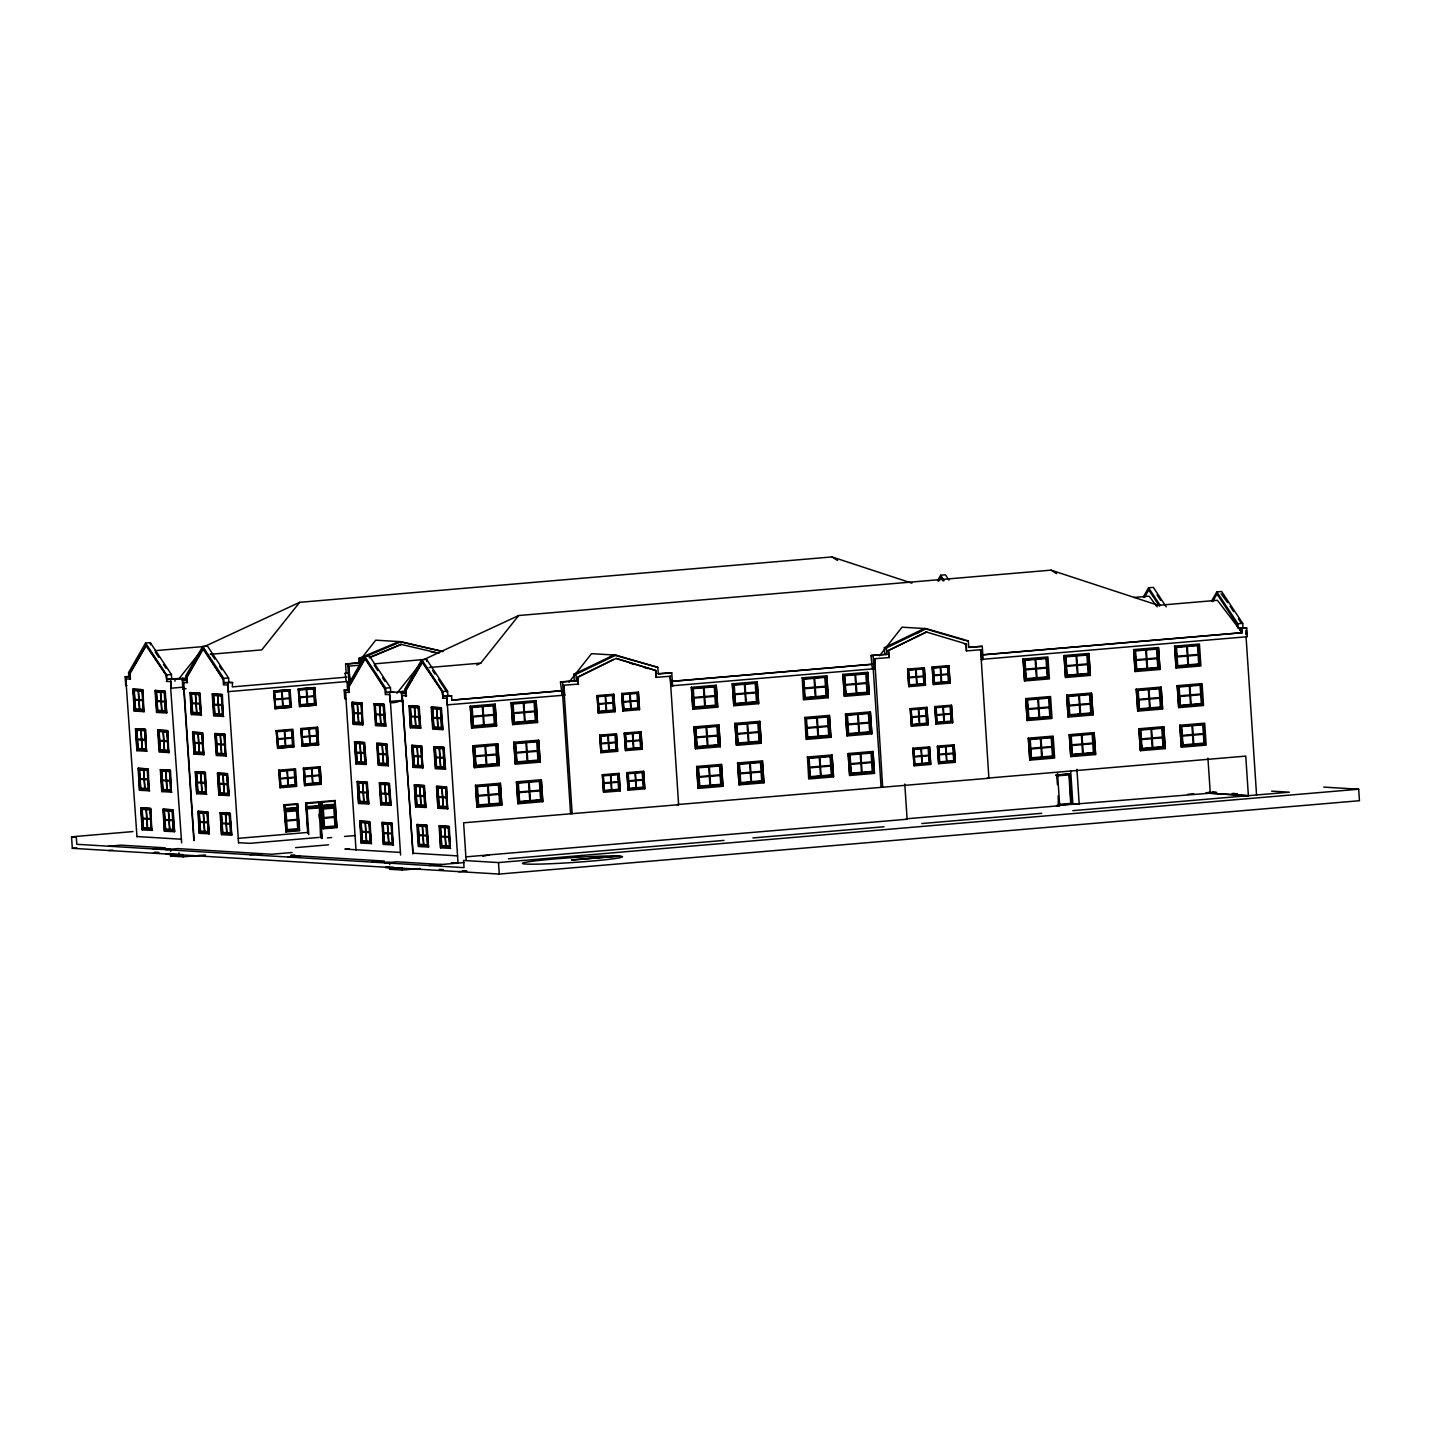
<?xml version="1.0" encoding="UTF-8"?>
<svg xmlns="http://www.w3.org/2000/svg" width="1431" height="1431" viewBox="0 0 1431 1431"><rect width="100%" height="100%" fill="white"/><g stroke="black" fill="none" stroke-linecap="round" stroke-linejoin="round"><path stroke-width="1.5" d="M183.079 678.366L171.72 678.866L171.416 674.484L150.327 642.626L145.551 643.038L128.557 672.588L128.844 676.97L125.141 676.756L125.713 685.521L126.93 685.503M129.774 679.224L129.398 673.554L146.391 645.166L130.096 673.5L130.471 679.153L125.821 678.974L126.25 685.556M346.785 677.131L232.323 686.898L232.555 682.533L228.853 682.319L228.566 677.936L207.477 646.079L202.701 646.49L185.69 676.04L185.976 680.423L182.274 680.208L186.137 679.868M223.057 679.206L203.524 648.619L187.228 676.935L186.924 682.659L186.549 677.006L202.844 648.672L223.057 679.206L223.433 684.877L228.084 685.055L228.352 691.728M393.919 692.282L390.735 692.085L390.448 687.703L369.359 655.845L364.583 656.257L347.572 685.807L347.876 690.189L344.173 689.975L344.746 698.739L345.962 698.722M372.543 669.153L365.424 658.385L349.11 686.701L348.806 692.425L348.431 686.773L364.726 658.439L384.939 688.973L385.315 694.643C397.854 692.765 379.251 708.363 401.861 700.492M405.581 690.207L422.556 661.837L406.261 690.153L405.957 695.877L406.261 690.153M937.466 580.771L940.668 575.226L945.444 574.815L948.95 580.127M938.629 581.201L940.811 577.426L943.19 581.022M1143.262 597.013L1148.574 587.765L1153.35 587.372L1166.247 606.833M1144.389 597.514L1148.735 589.966L1159.432 606.136M1211.52 601.127L1216.833 591.897L1221.609 591.486L1242.698 623.344L1242.984 627.726L1246.687 627.941L1247.277 636.723L981.541 659.387M1212.629 601.646L1216.976 594.08L1237.189 624.614L1237.332 626.921M357.804 663.054L375.709 640.176L401.109 641.714L443.002 651.552L401.091 642.072M569.001 682.229L591.522 653.663L615.867 655.13L657.831 667.365L658.278 673.947L671.747 672.803L672.624 685.95L670.763 686.039M879.51 655.756L902.031 627.189L926.358 628.656L968.34 640.891L968.787 647.474L982.256 646.311L983.133 659.476L981.791 659.584L980.611 649.692L988.893 778.249L677.06 804.598L678.634 804.705L670.102 676.165L671.282 686.075M179.197 678.401L199.285 653.18M911.905 583.15L832.001 556.927L299.651 602.326L261.784 649.889L210.178 654.289M396.888 693.302L419.659 664.7M476.809 664.968L480.798 663.108L518.684 615.527L1051.034 570.146L1158.269 605.331L1217.387 600.287L1242.197 632.735L1241.911 628.352L1238.209 628.137L1237.922 623.737L1216.833 591.897M610.071 657.545L613.738 655.004L657.831 667.365M916.913 633.611L924.247 628.531L964.118 640.14M182.47 678.419L187.282 678.276M616.081 658.421L655.452 670.477L656.453 677.418L655.988 670.495L616.081 658.421L578.213 677.131L578.142 684.018L577.695 677.096L613.559 659.369M888.186 650.622L926.59 631.947L888.186 650.622L889.188 657.562L888.723 650.658M615.867 655.13L575.977 674.341L576.407 680.923L574.296 680.798L573.867 674.216L613.738 655.004M926.358 628.656L886.487 647.867L886.916 654.45L884.805 654.325L884.358 647.742L924.247 628.531M299.651 602.326L204.633 646.454L155.192 650.658M423.665 659.655L518.684 615.527M401.109 641.714L360.988 658.564L361.274 662.947L359.163 662.821L358.859 658.421L398.999 641.589M370.665 656.954L401.288 644.344L369.18 657.831M482.909 856.31L489.42 854.826M125.141 676.756L129.917 676.344M145.551 643.038L166.64 674.895L171.416 674.484M125.821 678.974L136.982 836.795M145.712 645.22L166.586 675.7L147.572 646.973M347.572 673.178L346.213 673.285L345.587 663.966L359.163 662.821M166.64 674.895L166.926 679.278L171.72 678.866M345.587 663.966L361.274 662.947M166.926 679.278L186.119 678.741M1133.817 597.478L1149.147 596.172L1157.124 606.833M165.907 675.754L166.962 681.371M374.224 663.877L426.51 659.28L447.581 691.137L447.885 695.538L451.588 695.752L451.874 700.135L561.596 690.779L561.882 695.162L564.816 695.144L563.635 685.252L564.029 691.173M349.719 681.675L348.699 666.148L360.898 665.093M202.701 646.49L223.773 678.33L228.566 677.936M1221.072 593.74L1227.691 602.648M182.238 678.509L182.864 688.973L183.633 682.372L194.133 840.408M132.833 689.187L143.028 689.706L143.816 711.708L142.349 689.76L132.833 689.187L134.281 711.118L144.477 711.636M133.333 690.118L142.635 690.583L143.261 710.08L134.621 709.561L133.333 690.118L142.635 690.583M228.853 682.319L224.077 682.73L232.555 682.533M348.699 666.148L350.255 681.711L346.248 681.675L345.157 673.232L346.517 673.107M166.282 681.424L170.933 681.603L170.683 688.239L183.651 687.13L193.847 840.659M155.049 690.529L165.245 691.048L166.694 712.978L164.583 691.101L155.049 690.529L156.516 712.459L166.694 712.978M429.211 667.508L480.798 663.108M155.568 691.459L164.851 691.924L165.477 711.422L156.855 710.903L155.568 691.459L164.851 691.924M182.864 688.973L186.048 688.705M189.965 692.64L200.161 693.159L200.948 715.142L199.499 693.212L189.965 692.64L191.432 714.57L201.61 715.089M199.768 694.035L190.484 693.57L199.768 694.035L201.056 713.479L191.772 713.014L201.056 713.479M227.833 691.692L347.071 681.514L347.679 690.44M350.255 681.711L348.896 681.818L347.715 664.091M212.199 693.981L222.377 694.5L223.164 716.484L221.716 694.554L212.199 693.981L213.648 715.911L223.844 716.43M212.7 694.911L222.002 695.377L222.628 714.874L213.988 714.355L212.7 694.911L222.002 695.377M273.643 691.048L290.296 689.67L273.643 691.048L275.074 708.613L291.459 707.218L290.028 689.653M298.22 688.955L314.856 687.578L316.018 705.125L299.651 706.52L298.22 688.955L314.856 687.578M274.466 691.71L289.563 690.457L290.6 706.002L275.503 707.254L274.466 691.71L275.503 707.254M299.043 689.617L314.14 688.365L315.178 703.909L300.063 705.161L299.043 689.617L300.063 705.161M274.931 692.121L281.71 691.549L282.175 698.578L275.396 699.151M299.49 690.028L306.27 689.456L306.735 696.486L299.955 697.058M344.173 689.975L348.949 689.563M134.621 709.561L143.923 710.026M364.583 656.257L385.672 688.096L390.448 687.703M345.282 698.775L345.533 692.139L356.015 850.014M384.939 688.973L374.922 672.749M134.281 711.118L133.494 689.134M275.432 699.741L282.211 699.151L282.676 706.181L275.897 706.771M299.991 697.63L306.789 697.058L307.254 704.088L300.456 704.678M156.855 710.903L166.139 711.368M385.672 688.096L385.959 692.497L390.735 692.085M385.959 692.497L406.332 691.835M405.17 693.087L401.306 693.409L405.009 693.641L404.723 689.259L421.734 659.691L442.805 691.549L443.109 695.931L451.588 695.752M442.805 691.549L447.581 691.137M1237.922 623.737L1242.698 623.344M403.095 702.156L401.986 695.645L413.148 853.466M561.596 690.779L560.469 681.979L574.296 680.798M658.081 673.661L671.747 672.803M882.677 787.3L874.663 658.797L875.325 668.671L872.373 668.688L870.978 655.505L884.805 654.325M968.59 647.17L982.256 646.311M421.877 661.891L442.751 692.354L424.935 665.415M560.469 681.979L576.407 680.923M870.978 655.505L886.916 654.45M191.432 714.57L190.627 692.586M274.824 708.595L291.459 707.218M299.383 706.503L316.018 705.125M213.988 714.355L223.29 714.82M351.865 702.406L362.043 702.925L362.848 724.909L353.314 724.336L351.865 702.406L362.043 702.925M352.366 703.337L361.667 703.802L362.293 723.299L353.654 722.78L352.366 703.337L361.667 703.802M563.635 685.252L578.679 684.036M655.917 677.382L670.638 676.201M874.144 658.761L889.188 657.562M965.961 643.986L966.426 650.908L981.129 649.728M443.109 695.931L447.885 695.538M1238.209 628.137L1242.984 627.726M1241.911 628.352L1246.687 627.941M389.715 701.458L400.644 700.528M374.081 703.748L384.277 704.267L385.726 726.197L383.597 704.32L374.081 703.748L375.548 725.678L385.726 726.197M442.072 692.407L443.145 698.024M374.582 704.678L383.884 705.143L374.582 704.678L375.888 724.122L385.172 724.587L375.888 724.122M562.383 690.636L451.874 700.135M671.103 681.371L872.874 664.163M981.612 654.879L1241.679 632.717L1241.518 630.516L1239.962 630.427M670.745 681.478L872.087 664.306M983.473 654.808L1242.197 632.735M135.462 728.773L145.658 729.291L146.445 751.275L144.978 729.345L135.462 728.773L136.911 750.703L147.107 751.221M408.998 705.859L419.194 706.377L420.642 728.307L418.532 706.431L408.998 705.859L410.464 727.789L420.642 728.307M135.963 729.703L145.264 730.168L145.89 749.665L137.251 749.146L135.963 729.703L145.264 730.168M418.8 707.254L409.499 706.789L418.8 707.254L420.088 726.68L410.804 726.215L420.088 726.68M442.447 698.078L447.098 698.256L446.866 704.893L564.816 695.144M875.325 668.671L671.05 685.86L672.624 685.95M157.678 730.114L167.874 730.633L168.661 752.617L167.212 730.686L157.678 730.114L159.145 752.044L169.323 752.563M431.214 707.2L441.41 707.719L442.859 729.649L440.748 707.773L431.214 707.2L432.681 729.13L442.859 729.649M158.197 731.044L167.481 731.509L168.107 751.007L159.485 750.47L158.197 731.044L167.481 731.509M431.733 708.13L441.016 708.595L441.642 728.075L433.021 727.556L431.733 708.13L441.016 708.595M470.28 706.181L495.108 704.088L496.557 726.036L471.729 728.111L470.28 706.181L471.729 728.111M511.225 702.675L536.053 700.6L537.519 722.53L512.692 724.623L511.225 702.675L512.692 724.623M691.406 687.309L716.233 685.234L717.7 707.164L692.872 709.257L691.406 687.309L692.872 709.257M732.35 683.821L757.178 681.746L758.645 703.676L733.817 705.751L732.35 683.821L733.817 705.751M801.968 677.883L826.796 675.808L828.263 697.738L803.435 699.813L802.236 677.9M842.913 674.395L867.741 672.32L869.207 694.25L844.379 696.325L842.913 674.395L844.379 696.325M1023.093 659.029L1047.921 656.954L1049.388 678.884L1024.56 680.959L1023.093 659.029L1024.56 680.959M1064.056 655.541L1088.884 653.466L1090.333 675.396L1065.505 677.471L1064.056 655.541L1065.505 677.471M1133.656 649.602L1158.484 647.528L1159.951 669.458L1135.123 671.533L1133.656 649.602L1135.123 671.533M1174.618 646.114L1199.446 644.039L1200.895 665.97L1176.067 668.044L1174.618 646.114L1176.067 668.044M597.138 695.591L613.774 694.214L614.954 711.744L598.301 713.139L597.138 695.591L598.301 713.139M621.716 693.498L638.351 692.103L639.514 709.651L622.879 711.046L621.716 693.498L622.879 711.046M907.648 669.1L924.283 667.722L925.446 685.27L908.81 686.647L907.648 669.1L908.81 686.647M932.225 667.007L948.86 665.63L950.023 683.177L933.388 684.555L932.225 667.007L933.388 684.555M471.497 706.986L494.017 705.089L495.305 724.533L473.035 726.429L471.497 706.986L473.035 726.429M512.441 703.48L534.961 701.601L536.249 721.045L513.997 722.941L512.441 703.48L513.997 722.941M597.961 696.235L613.058 695.001L614.096 710.545L598.999 711.797L597.961 696.235L598.999 711.797M622.521 694.142L637.636 692.89L638.655 708.452L623.558 709.704L622.521 694.142L623.558 709.704M692.622 688.114L715.142 686.236L716.43 705.68L694.16 707.576L692.622 688.114L694.16 707.576M733.566 684.626L756.087 682.748L757.393 702.192L735.123 704.088L733.566 684.626L735.123 704.088M804.723 698.149L803.185 678.688L825.705 676.809L826.993 696.253L804.472 698.131L826.993 696.253M844.129 675.199L866.649 673.321L867.955 692.765L845.685 694.661L844.129 675.199L845.685 694.661M908.47 669.762L923.567 668.51L924.605 684.072L909.49 685.324L908.47 669.762L909.49 685.324M933.03 667.669L948.127 666.417L949.164 681.979L934.067 683.213L933.298 667.687M1024.31 659.834L1046.83 657.956L1048.118 677.4L1025.866 679.296L1024.31 659.834L1025.866 679.296M1066.811 675.79L1065.254 656.346L1087.524 654.45L1089.08 673.894L1066.56 675.79L1089.08 673.894M1134.872 650.407L1157.393 648.529L1158.681 667.955L1136.429 669.869L1134.872 650.407L1136.429 669.869M1175.817 646.919L1198.355 645.023L1199.643 664.467L1177.373 666.363L1175.817 646.919L1177.373 666.363M598.408 696.664L605.206 696.092L605.671 703.122L598.891 703.694M908.918 670.191L915.697 669.601L916.162 676.63L909.383 677.221M192.595 732.225L202.791 732.744L203.578 754.727L202.129 732.797L192.595 732.225L194.061 754.155L204.239 754.674M202.397 733.602L193.113 733.137L202.397 733.602L203.685 753.046L194.401 752.581L203.685 753.046M214.829 733.566L225.007 734.067L225.794 756.069L224.345 734.139L214.829 733.566L216.278 755.496L226.474 756.015M215.33 734.479L224.613 734.944L225.239 754.441L216.618 753.922L215.33 734.479L224.613 734.944M353.654 722.78L362.955 723.245M276.272 730.633L292.908 729.238L294.088 746.785L277.703 748.18L276.272 730.633L277.703 748.18M300.85 728.54L317.485 727.145L318.648 744.692L302.263 746.088L300.85 728.54L302.263 746.088M353.314 724.336L352.527 702.353M277.095 731.277L292.192 730.025L293.23 745.587L278.133 746.839L277.095 731.277L278.133 746.839M301.673 729.184L316.77 727.932L317.807 743.494L302.692 744.746L301.673 729.184L302.692 744.746M277.542 731.706L284.34 731.134L284.805 738.163L278.025 738.736M302.12 729.613L308.899 729.023L309.364 736.053L302.585 736.643M598.927 704.267L605.707 703.694L606.172 710.724L599.392 711.296M909.418 677.793L916.198 677.221L916.681 684.251L909.883 684.823M137.251 749.146L146.552 749.594M136.911 750.703L136.124 728.719M410.464 727.789L409.66 705.805M278.061 739.308L284.841 738.736L285.306 745.766L278.526 746.338M302.621 737.215L309.4 736.643L309.883 743.673L303.086 744.245M159.485 750.47L168.769 750.935M433.021 727.556L442.322 728.021M472.785 726.411L495.305 724.533M513.729 722.923L536.249 721.045M693.91 707.558L716.43 705.68M734.854 704.07L757.393 702.192M845.417 694.643L867.955 692.765M1025.598 679.278L1048.118 677.4M1136.16 669.851L1158.681 667.955M1177.123 666.345L1199.643 664.467M194.061 754.155L193.257 732.153M277.435 748.18L294.088 746.785M302.013 746.07L318.648 744.692M216.618 753.922L225.919 754.387M354.494 741.991L364.672 742.51L366.139 764.44L364.011 742.564L354.494 741.991L355.943 763.921L366.139 764.44M354.995 742.904L364.297 743.369L364.923 762.866L356.283 762.347L354.995 742.904L364.297 743.369M376.711 743.333L386.907 743.834L388.356 765.782L386.227 743.905L376.711 743.333L378.16 765.263L388.356 765.782M377.212 744.245L386.513 744.71L377.212 744.245L378.517 763.689L387.801 764.154L378.517 763.689M138.091 768.34L148.269 768.858L149.074 790.86L147.608 768.93L138.091 768.34L139.54 790.288L149.736 790.788M411.627 745.426L421.823 745.945L422.61 767.946L421.143 745.998L411.627 745.426L413.094 767.356L423.272 767.875M138.592 769.27L147.894 769.735L148.52 789.232L139.88 788.714L138.592 769.27L147.894 769.735M421.43 746.821L412.128 746.356L421.43 746.821L422.717 766.265L413.434 765.8L422.717 766.265M160.308 769.681L170.504 770.2L171.291 792.202L169.842 770.254L160.308 769.681L161.775 791.611L171.953 792.13M433.843 746.767L444.039 747.286L445.488 769.216L443.377 747.34L433.843 746.767L435.31 768.697L445.488 769.216M160.809 770.611L170.11 771.076L170.736 790.574L162.114 790.055L160.809 770.611L170.11 771.076M434.362 747.697L443.646 748.163L444.272 767.66L435.65 767.141L434.362 747.697L443.646 748.163M472.91 745.748L497.738 743.673L499.186 765.603L474.359 767.678L472.91 745.748L474.359 767.678M513.854 742.26L538.682 740.185L540.149 762.115L515.321 764.19L513.854 742.26L515.321 764.19M694.035 726.894L718.863 724.819L720.312 746.749L695.502 748.824L694.035 726.894L695.502 748.824M734.979 723.406L759.807 721.313L761.274 743.261L736.446 745.336L734.979 723.406L736.446 745.336M804.598 717.468L829.425 715.393L830.892 737.323L806.064 739.398L804.866 717.486M845.542 713.98L870.37 711.887L871.837 733.835L847.009 735.91L845.542 713.98L847.009 735.91M1025.723 698.614L1050.551 696.521L1052.018 718.469L1027.19 720.544L1025.723 698.614L1027.19 720.544M1066.685 695.108L1091.513 693.033L1092.962 714.963L1068.134 717.056L1066.685 695.108L1068.134 717.056M1136.286 689.187L1161.113 687.095L1162.58 709.025L1137.752 711.118L1136.286 689.187L1137.752 711.118M1177.248 685.682L1202.076 683.607L1203.525 705.537L1178.697 707.612L1177.248 685.682L1178.697 707.612M599.768 735.158L616.403 733.781L617.584 751.329L600.931 752.706L599.768 735.158L600.931 752.706M624.345 733.066L640.981 731.688L642.143 749.236L625.508 750.613L624.345 733.066L625.508 750.613M910.277 708.685L926.912 707.308L928.075 724.855L911.44 726.233L910.277 708.685L911.44 726.233M934.837 706.592L951.49 705.215L952.652 722.762L936.017 724.14L934.837 706.592L936.017 724.14M474.126 746.553L496.646 744.675L497.934 764.118L475.664 766.014L474.126 746.553L475.664 766.014M515.071 743.065L537.591 741.186L538.879 760.612L516.627 762.526L515.071 743.065L516.627 762.526M600.591 735.82L615.688 734.568L616.725 750.112L601.628 751.364L600.591 735.82L601.628 751.364M625.15 733.727L640.265 732.475L641.285 748.019L626.188 749.272L625.15 733.727L626.188 749.272M695.251 727.699L717.772 725.821L719.06 745.247L696.79 747.161L695.251 727.699L696.79 747.161M736.196 724.211L758.716 722.315L760.004 741.759L737.752 743.655L736.196 724.211L737.752 743.655M807.352 737.716L805.814 718.273L828.334 716.394L829.622 735.82L807.102 737.716L829.622 735.82M846.758 714.785L869.279 712.888L870.585 732.332L848.315 734.228L846.758 714.785L848.315 734.228M911.1 709.347L926.197 708.095L927.234 723.639L912.119 724.891L911.1 709.347L912.119 724.891M935.659 707.254L950.756 706.002L951.794 721.546L936.697 722.798L935.91 707.254M1026.939 699.419L1049.46 697.523L1050.748 716.967L1028.495 718.863L1026.939 699.419L1028.495 718.863M1069.44 715.375L1067.884 695.913L1090.154 694.017L1091.71 713.479L1069.172 715.357L1091.71 713.479M1137.502 689.975L1160.022 688.096L1161.31 707.54L1139.058 709.436L1137.502 689.975L1139.058 709.436M1178.446 686.486L1200.985 684.608L1202.273 704.052L1180.003 705.948L1178.446 686.486L1180.003 705.948M601.038 736.25L607.835 735.659L608.3 742.689L601.503 743.279M911.547 709.758L918.326 709.186L918.791 716.216L912.012 716.788M195.224 771.792L205.42 772.311L206.207 794.294L204.758 772.364L195.224 771.792L196.691 793.722L206.869 794.241M205.027 773.187L195.743 772.722L205.027 773.187L206.314 792.631L197.031 792.166L206.314 792.631M217.44 773.134L227.636 773.652L229.085 795.582L226.974 773.706L217.44 773.134L218.907 795.064L229.085 795.582M218.907 795.064L217.959 774.064L227.243 774.529L228.549 793.972L219.247 793.507L228.549 793.972M356.283 762.347L365.585 762.812M217.959 774.064L227.243 774.529M278.902 770.2L295.537 768.823L296.718 786.37L280.065 787.748L278.902 770.2L280.065 787.748M303.479 768.107L320.115 766.73L321.277 784.277L304.642 785.655L303.479 768.107L304.642 785.655M355.943 763.921L355.156 741.92M279.725 770.862L294.822 769.61L295.859 785.154L280.762 786.406L279.725 770.862L280.762 786.406M304.284 768.769L319.399 767.517L320.419 783.061L305.322 784.313L304.284 768.769L305.322 784.313M280.172 771.273L286.969 770.701L287.434 777.731L280.655 778.303M304.749 769.18L311.529 768.608L311.994 775.638L305.214 776.21M601.557 743.852L608.336 743.261L608.801 750.291L602.022 750.881M912.048 717.36L918.827 716.788L919.31 723.818L912.513 724.39M139.88 788.714L149.182 789.179M139.54 790.288L138.753 768.286M413.094 767.356L412.289 745.372M280.691 778.893L287.47 778.303L287.935 785.333L281.156 785.923M305.25 776.8L312.03 776.21L312.513 783.24L305.715 783.83M162.114 790.055L171.398 790.52M435.65 767.141L444.934 767.606M161.775 791.611L161.56 778.41M475.414 765.996L497.934 764.118M516.358 762.508L538.879 760.612M696.539 747.143L719.06 745.247M737.484 743.637L760.004 741.759M848.046 734.21L870.585 732.332M1028.227 718.845L1050.748 716.967M1138.79 709.418L1161.31 707.54M1179.752 705.93L1202.273 704.052M196.691 793.722L195.886 771.738M357.124 781.559L367.302 782.077L368.769 804.007L366.64 782.131L357.124 781.559L358.573 803.489L368.769 804.007M357.625 782.489L366.926 782.954L367.552 802.451L358.913 801.932L357.625 782.489L366.926 782.954M379.34 782.9L389.536 783.419L390.985 805.349L388.856 783.473L379.34 782.9L380.789 804.83L390.985 805.349M379.841 783.83L389.143 784.295L379.841 783.83L381.129 803.274L390.43 803.739L381.129 803.274M140.721 807.925L150.899 808.443L151.704 830.427L150.237 808.497L140.721 807.925L142.17 829.855L152.366 830.374M414.257 785.011L424.452 785.53L425.901 807.46L423.773 785.583L414.257 785.011L415.723 806.941L425.901 807.46M141.222 808.855L150.523 809.32L151.149 828.817L142.51 828.299L141.222 808.855L150.523 809.32M424.059 786.406L414.757 785.941L424.059 786.406L425.347 805.832L416.063 805.367L425.347 805.832M162.937 809.266L173.133 809.785L174.582 831.715L172.453 809.839L162.937 809.266L164.404 831.196L174.582 831.715M436.473 786.352L446.669 786.871L447.456 808.855L446.007 786.925L436.473 786.352L437.94 808.282L448.118 808.801M163.438 810.196L172.74 810.662L173.366 830.159L164.744 829.64L163.438 810.196L172.74 810.662M437.94 808.282L436.992 787.283L446.275 787.748L447.563 807.173L438.28 806.708L447.563 807.173M436.992 787.283L446.275 787.748M475.539 785.333L500.367 783.24L501.816 805.188L476.988 807.263L475.539 785.333L476.988 807.263M516.484 781.845L541.312 779.752L542.778 801.682L517.95 803.775L516.484 781.845L517.95 803.775M696.664 766.479L721.492 764.387L722.941 786.317L698.113 788.409L696.664 766.479L698.113 788.409M737.609 762.973L762.437 760.898L763.904 782.829L739.076 784.904L737.609 762.973L739.076 784.904M807.227 757.035L832.055 754.96L833.522 776.89L808.694 778.983L807.478 757.053M848.172 753.547L872.999 751.472L874.466 773.402L849.638 775.477L848.172 753.547L849.638 775.477M1028.352 738.181L1053.18 736.106L1054.647 758.036L1029.819 760.111L1028.352 738.181L1029.819 760.111M1069.315 734.693L1094.125 732.618L1095.591 754.548L1070.764 756.623L1069.315 734.693L1070.764 756.623M1138.915 728.755L1163.743 726.68L1165.21 748.61L1140.382 750.685L1138.915 728.755L1140.382 750.685M1179.877 725.267L1204.705 723.192L1206.154 745.122L1181.326 747.197L1179.877 725.267L1181.326 747.197M602.397 774.743L619.033 773.366L620.195 790.914L603.56 792.291L602.397 774.743L603.56 792.291M626.975 772.651L643.61 771.255L644.773 788.803L628.137 790.198L626.975 772.651L628.137 790.198M912.906 748.27L929.542 746.875L930.705 764.422L914.069 765.8L912.906 748.27L914.069 765.8M937.466 746.159L954.119 744.782L955.282 762.329L938.647 763.707L937.466 746.159L938.647 763.707M476.756 786.138L499.276 784.242L500.564 803.685L478.294 805.581L476.756 786.138L478.294 805.581M517.7 782.632L540.22 780.754L541.508 800.197L519.238 802.093L517.7 782.632L519.238 802.093M603.22 775.405L618.317 774.153L619.355 789.697L604.258 790.949L603.22 775.405L604.258 790.949M627.78 773.295L642.895 772.042L643.914 787.605L628.817 788.857L627.78 773.295L628.817 788.857M697.881 767.266L720.401 765.388L721.689 784.832L699.419 786.728L697.881 767.266L699.419 786.728M738.825 763.778L761.346 761.9L762.634 781.344L740.382 783.24L738.825 763.778L740.382 783.24M809.982 777.301L808.443 757.84L830.964 755.962L832.252 775.405L809.731 777.283L832.252 775.405M849.388 754.352L871.908 752.473L873.196 771.917L850.944 773.813L849.388 754.352L850.944 773.813M913.711 748.914L928.826 747.662L929.846 763.224L914.749 764.476L913.711 748.914L914.749 764.476M938.289 746.821L953.386 745.569L954.423 761.131L939.326 762.365L938.539 746.839M1029.569 738.986L1052.089 737.108L1053.377 756.552L1031.125 758.448L1029.569 738.986L1031.125 758.448M1072.069 754.96L1070.513 735.498L1092.783 733.602L1094.339 753.046L1071.801 754.942L1094.339 753.046M1140.131 729.56L1162.652 727.681L1163.94 747.107L1141.688 749.021L1140.131 729.56L1141.688 749.021M1181.076 726.072L1203.614 724.175L1204.902 743.619L1182.632 745.515L1181.076 726.072L1182.632 745.515M603.667 775.817L610.465 775.244L610.93 782.274L604.132 782.846M914.176 749.343L920.956 748.753L921.421 755.783L914.642 756.373M197.854 811.377L208.05 811.896L208.837 833.879L207.388 811.949L197.854 811.377L199.32 833.307L209.498 833.826M207.656 812.754L198.354 812.307L207.656 812.754L208.944 832.198L199.66 831.733L208.944 832.198M284.018 804.812L297.863 803.667L298.149 808.05L284.554 809.213L284.018 804.812L284.554 809.213M305.787 802.952L319.632 801.807L319.936 806.208L306.341 807.352L305.787 802.952L306.341 807.352M321.277 801.628L335.122 800.501L335.409 804.884L321.814 806.047L321.277 801.628L321.814 806.047M284.626 805.385L297.326 804.347L297.541 807.478L284.841 808.533L284.626 805.385L284.841 808.533M306.413 803.524L319.095 802.487L319.31 805.635L306.61 806.673L306.413 803.524L306.61 806.673M321.886 802.201L334.586 801.163L334.782 804.311L322.1 805.349L321.886 802.201L322.1 805.349M220.07 812.719L230.266 813.237L231.715 835.167L229.604 813.291L220.07 812.719L221.537 834.649L231.715 835.167M229.872 814.096L220.589 813.631L229.872 814.096L231.178 833.54L221.877 833.075L230.498 833.593L229.21 814.167M358.913 801.932L368.214 802.397M284.304 809.195L298.149 808.05M306.091 807.352L319.936 806.208M321.564 806.029L335.409 804.884M358.573 803.489L357.786 781.505M284.358 810.107L298.203 808.962L284.358 810.107L286.075 831.966L284.626 810.125M307.772 833.343L306.109 808.247L319.989 807.102L322.082 838.477M321.617 806.923L335.48 805.778L336.929 827.619L323.084 828.764L321.617 806.923L335.48 805.778M306.109 808.247L319.989 807.102M604.186 783.419L610.965 782.846L611.431 789.876L604.651 790.449M914.677 756.945L921.457 756.373L921.94 763.403L915.142 763.975M284.984 810.679L297.684 809.624L299.007 829.765L286.307 830.803L284.984 810.679L286.307 830.803M306.306 808.891L319.363 807.889L320.562 837.779M322.279 807.978L334.979 806.923L336.303 827.046L323.603 828.102L322.279 807.978L323.603 828.102M380.789 804.83L380.592 791.611M142.51 828.299L151.811 828.764M142.17 829.855L141.383 807.871M415.723 806.941L414.918 784.957M1323.764 787.104L1358.681 789.214L1359.45 800.716L499.258 874.073L72.319 848.315L71.55 836.813L132.976 831.572M164.744 829.64L174.027 830.087M164.404 831.196L164.476 822.36M478.043 805.564L500.564 803.685M518.988 802.076L541.508 800.197M699.169 786.71L721.689 784.832M740.113 783.222L762.634 781.344M850.676 773.795L873.196 771.917M1030.857 758.43L1053.377 756.552M1141.419 749.003L1163.94 747.107M1182.364 745.515L1204.902 743.619M199.32 833.307L198.515 811.305M359.753 821.144L369.931 821.662L371.398 843.592L369.27 821.716L359.753 821.144L361.202 843.074L371.398 843.592M360.254 822.074L369.556 822.521L370.182 842.018L361.542 841.5L360.254 822.074L369.556 822.521M221.537 834.649L220.75 812.647M72.319 848.315L76.755 847.939M381.97 822.485L392.166 823.004L392.953 844.988L391.486 823.058L381.97 822.485L383.419 844.415L393.614 844.934M108.541 846.204L120.812 845.149L165.263 847.832L152.974 848.887M382.471 823.397L391.772 823.862L382.471 823.397L383.758 842.841L393.06 843.306L383.758 842.841M285.806 831.948L299.669 830.803L297.952 808.944M238.261 838.351L307.593 832.448M108.828 850.515L112.906 850.175M416.886 824.578L427.082 825.097L428.531 847.027L426.402 825.15L416.886 824.578L418.335 846.508L428.531 847.027M426.688 825.973L417.387 825.508L426.688 825.973L427.976 845.417L418.693 844.952L417.548 824.524M678.634 804.705L463.608 822.807L466.095 860.067M439.102 825.92L449.298 826.438L450.085 848.44L448.636 826.492L439.102 825.92L440.569 847.85L450.747 848.368M165.674 849.656L177.963 848.601L271.604 854.253L292.067 852.5M448.905 827.315L439.621 826.85L448.905 827.315L450.193 846.758L440.909 846.293L450.193 846.758M318.988 837.421L249.656 843.342L238.548 842.662M1055.971 774.994L1069.601 773.849L1071.604 804.079L1070.442 804.097M1055.989 775.226L1069.422 774.082L1071.121 804.043L1057.67 805.188L1058.851 805.17M327.395 837.922L331.67 837.546M344.477 836.455L355.156 835.543M1056.4 775.888L1068.993 774.886L1070.746 804.115M153.26 853.198L158.179 852.787M165.96 853.967L170.879 853.556M183.114 854.683L166.39 854.253L183.114 854.683L183.257 856.829L205.384 854.951M170.414 853.913L170.557 856.078L178.499 855.398M361.542 841.5L370.844 841.965M295.591 847.635L328.54 844.827M361.202 843.074L360.415 821.072M249.799 854.718L262.07 853.681M383.419 844.415L383.365 833.379M349.218 848.708L344.889 849.084L400.43 852.429M294.732 855.058L290.636 855.398L384.295 861.051L372.006 862.106M418.693 844.952L427.976 845.417M287.881 857.026L300.17 855.971M440.569 847.85L439.764 825.866M1070.889 803.417L1058.296 804.419L1058.207 795.672M384.706 862.857L396.977 861.82L441.428 864.503M1187.551 794.402L1193.687 793.633M1205.993 792.828L1210.071 792.237M906.181 818.818L1059.691 805.725L1057.509 772.776M465.862 856.865L907.254 819.23M988.893 778.249L987.318 778.142L1245.757 756.105L1248.387 795.69L1210.268 793.15L1056.525 805.581L1059.691 805.76M393.686 867.383L385.422 867.472L402.147 867.884L402.29 870.048L420.32 868.51M429.139 865.54L464.199 862.553M508.452 858.779L723.997 840.408M752.885 837.94L883.982 826.76M921.743 823.54L1041.732 813.309M1072.839 810.644L1289.331 792.184L1271.587 791.128M71.55 836.813L76.308 837.099L76.791 844.29L464.055 867.651L463.572 860.46L498.507 862.571L1358.681 789.214M618.12 856.042L571.595 860.013L619.927 856.149M458.618 871.712L466.81 871.014L462.589 870.764M1198.355 645.023L1199.375 664.449M1158.484 647.528L1159.951 669.458M1157.393 648.529L1158.43 667.955M966.229 640.766L968.34 640.891M964.369 643.896L966.497 644.022L966.426 650.908M1088.884 653.466L1090.333 675.396M884.358 647.742L886.487 647.867M1046.83 657.956L1047.868 677.382M981.255 659.566L983.133 659.476M948.86 665.63L950.023 683.177M924.283 667.722L925.446 685.27M1200.985 684.608L1202.004 704.034M923.567 668.51L924.605 684.072M1161.113 687.095L1162.58 709.025M1160.022 688.096L1161.06 707.522M867.741 672.32L869.207 694.25M866.649 673.321L867.687 692.747M826.796 675.808L828.263 697.738M825.705 676.809L826.742 696.235M1091.513 693.033L1092.962 714.963M1049.46 697.523L1050.497 716.949M757.178 681.746L758.645 703.676M358.859 658.421L360.988 658.564M756.087 682.748L757.124 702.174M573.867 674.216L575.977 674.341M716.233 685.234L717.7 707.164M715.142 686.236L716.18 705.662M951.49 705.215L952.652 722.762M926.912 707.308L928.075 724.855M1203.614 724.175L1204.634 743.601M345.157 673.232L346.213 673.285M926.197 708.095L927.234 723.639M638.351 692.103L639.514 709.651M637.636 692.89L638.655 708.452M1163.743 726.68L1165.21 748.61M613.774 694.214L614.954 711.744M1162.652 727.681L1163.689 747.107M613.058 695.001L614.096 710.545M870.37 711.887L871.837 733.835M869.279 712.888L870.316 732.314M829.425 715.393L830.892 737.323M828.334 716.394L829.372 735.802M1094.125 732.618L1095.591 754.548M402.075 691.227L406.315 691.477M405.152 691.96L401.27 691.728L402.415 702.227M536.053 700.6L537.519 722.53M314.14 688.365L315.178 703.909M534.961 701.601L535.999 721.027M182.953 682.426L187.604 682.605M344.835 692.193L349.486 692.371M401.986 695.645L406.637 695.824M289.563 690.457L290.6 706.002M1052.089 737.108L1053.127 756.534M495.108 704.088L496.557 726.036M494.017 705.089L495.054 724.515M759.807 721.313L761.274 743.261M758.716 722.315L759.754 741.741M170.683 688.239L181.648 842.823M718.863 724.819L720.312 746.749M142.42 691.137L134.281 690.654L134.872 699.437L143.011 699.938M164.637 692.479L156.516 691.996L157.088 700.779L165.227 701.279M199.571 694.59L191.432 694.107L192.004 702.889L200.143 703.372M221.787 695.931L213.648 695.448L214.239 704.231L222.36 704.714M361.453 704.356L353.314 703.873L353.904 712.656L362.043 713.139M375.548 705.215L383.669 705.698L384.259 714.48L376.12 713.997M418.585 707.808L410.464 707.308L411.037 716.108L419.176 716.591M440.82 709.15L432.681 708.649L433.253 717.45L441.392 717.933M717.772 725.821L718.809 745.247M954.119 744.782L955.282 762.329M929.542 746.875L930.705 764.422M928.826 747.662L929.846 763.224M143.064 700.653L134.925 700.153L135.498 708.953L143.637 709.436M165.281 701.995L157.142 701.494L157.732 710.295L165.853 710.778M200.197 704.106L192.058 703.605L192.648 712.388L200.769 712.888M222.413 705.429L214.274 704.946L214.865 713.729L223.003 714.23M362.079 713.872L353.958 713.371L354.53 722.154L362.669 722.655M376.174 714.713L384.313 715.196L384.885 723.997L376.747 723.496M419.229 717.307L411.091 716.824L411.681 725.606L419.802 726.107M441.446 718.648L433.307 718.165L433.897 726.948L442.036 727.431M640.981 731.688L642.143 749.236M640.265 732.475L641.285 748.019M616.403 733.781L617.584 751.329M615.688 734.568L616.725 750.112M872.999 751.472L874.466 773.402M871.908 752.473L872.946 771.899M832.055 754.96L833.522 776.89M830.964 755.962L832.001 775.387M538.682 740.185L540.149 762.115M317.485 727.145L318.398 744.675M316.77 727.932L317.807 743.494M537.591 741.186L538.628 760.594M1069.601 773.849L1071.408 804.061M1056.704 775.906L1057.491 784.689M292.192 730.025L293.23 745.587M497.738 743.673L499.186 765.603M496.646 744.675L497.684 764.1M762.437 760.898L763.904 782.829M761.346 761.9L762.383 781.326M1212.129 792.309L1216.565 792.577M1232.127 793.507L1236.563 793.776M1210.286 793.382L1248.387 795.69M721.492 764.387L722.941 786.317M145.05 730.722L136.911 730.221L137.501 739.022L145.64 739.505M167.266 732.064L159.145 731.563L159.717 740.364L167.856 740.847M202.182 734.175L194.061 733.674L194.634 742.456L202.773 742.957M224.417 735.498L216.278 735.015L216.868 743.798L224.989 744.299M364.082 743.941L355.943 743.44L356.534 752.223L364.672 752.724M378.178 744.782L386.298 745.283L386.889 754.065L378.75 753.565M421.215 747.376L413.094 746.893L413.666 755.675L421.805 756.176M443.449 748.717L435.31 748.234L435.883 757.017L444.021 757.5M720.401 765.388L721.439 784.814M145.676 740.221L137.555 739.738L138.127 748.52L146.266 749.021M167.91 741.562L159.771 741.079L160.361 749.862L168.482 750.363M202.826 743.673L194.688 743.19L195.278 751.973L203.399 752.456M225.043 745.014L216.904 744.531L217.494 753.314L225.633 753.797M364.708 753.439L356.587 752.956L357.16 761.739L365.299 762.222M378.804 754.298L386.942 754.781L387.515 763.564L379.376 763.081M421.859 756.892L413.72 756.391L414.31 765.191L422.431 765.674M444.075 758.233L435.936 757.732L436.527 766.533L444.647 767.016M643.61 771.255L644.773 788.803M642.895 772.042L643.914 787.605M619.033 773.366L620.195 790.914M618.317 774.153L619.355 789.697M541.312 779.752L542.778 801.682M320.115 766.73L321.277 784.277M319.399 767.517L320.419 783.061M540.22 780.754L541.258 800.179M294.822 769.61L295.859 785.154M500.367 783.24L501.816 805.188M499.276 784.242L500.313 803.667M147.679 770.289L139.54 769.806L140.131 778.589L148.269 779.09M169.895 771.631L161.775 771.148L162.347 779.931L170.486 780.432M204.812 773.742L196.691 773.259L197.263 782.042L205.402 782.524M227.046 775.083L218.907 774.6L219.498 783.383L227.618 783.866M366.712 783.508L358.573 783.025L359.163 791.808L367.302 792.291M380.789 784.367L388.928 784.85L389.518 793.633L381.379 793.15M423.844 786.961L415.723 786.46L416.296 795.26L424.435 795.743M446.078 788.302L437.94 787.801L438.512 796.602L446.651 797.085M148.305 779.806L140.184 779.305L140.757 788.105L148.896 788.588M170.539 781.147L162.401 780.646L162.991 789.447L171.112 789.93M205.456 783.258L197.317 782.757L197.907 791.54L206.028 792.041M227.672 784.599L219.533 784.099L220.124 792.881L228.262 793.382M367.338 793.024L359.217 792.524L359.789 801.306L367.928 801.807M381.433 793.865L389.572 794.366L390.144 803.149L382.005 802.648M424.488 796.459L416.349 795.976L416.922 804.759L425.061 805.259M446.705 797.8L438.566 797.317L439.156 806.1L447.277 806.601M335.122 800.501L335.158 804.866M334.586 801.163L334.8 804.311M319.632 801.807L319.668 806.19M319.113 802.487L319.31 805.635M297.326 804.347L297.272 807.478M334.979 806.923L336.303 827.046M297.684 809.624L299.007 829.765M150.309 809.874L142.17 809.374L142.76 818.174L150.899 818.657M172.525 811.216L164.404 810.715L164.976 819.516L173.115 819.999M207.441 813.327L199.32 812.826L199.893 821.609L208.032 822.11M229.676 814.668L221.537 814.167L222.127 822.95L230.248 823.451M369.341 823.093L361.202 822.592L361.793 831.375L369.931 831.876M383.419 823.934L391.557 824.435L392.148 833.218L384.009 832.717M426.474 826.528L418.335 826.045L418.925 834.828L427.064 835.328M448.69 827.869L440.569 827.386L441.142 836.169L449.28 836.67M336.929 827.619L335.212 805.76M323.084 828.764L321.886 806.941M150.935 819.373L142.814 818.89L143.386 827.673L151.525 828.173M173.169 820.714L165.03 820.231L165.62 829.014L173.741 829.515M208.085 822.825L199.946 822.342L200.537 831.125L208.658 831.608M230.302 824.167L222.163 823.684L222.753 832.466L230.892 832.949M369.967 832.592L361.828 832.109L362.419 840.891L370.557 841.374M384.063 833.45L392.183 833.933L392.774 842.716L384.635 842.233M427.118 836.044L418.979 835.543L419.551 844.344L427.69 844.827M449.334 837.385L441.195 836.885L441.785 845.685L449.906 846.168M136.965 836.545L181.397 839.228M413.13 853.198L457.58 855.881M451.391 862.678L458.045 863.072M157.893 848.458L170.593 849.227L170.736 851.391M376.925 861.677L389.626 862.446L389.769 864.61M154.673 852.178L158.913 852.447M439.299 869.35L443.538 869.619M170.557 856.078L183.257 856.829M402.29 870.048L389.59 869.279L389.447 867.132M1212.111 792.059L1216.35 792.363M1233.289 793.543L1237.529 793.829M400.752 644.326L438.995 653.216M430.588 651.606L434.774 652.59M926.054 631.912L966.497 644.022M643.825 667.329L647.849 668.545M629.497 662.589L633.45 664.485M1051.034 570.146L1056.597 573.67M832.001 556.927L837.564 560.451M1230.07 606.243L1233.647 611.627M1238.387 618.818L1240.766 622.413M1157.071 594.938L1160.63 600.34M1148.574 587.765L1160.291 605.474M940.668 575.226L944.174 580.539M432.591 670.459L434.97 674.055M438.53 679.439L446.848 692.014M374.26 665.218L377.838 670.602M382.578 677.793L384.957 681.371M211.18 653.663L214.757 659.047M219.498 666.22L221.877 669.815M155.228 651.999L158.805 657.384M163.563 664.574L165.924 668.17M1246.598 634.488L1246.312 630.105L1245.918 634.559M1246.061 636.741L1256.561 794.992M1207.943 758.18L1210.268 793.15M1076.917 769.359L1079.224 804.311L1072.892 804.168L1070.71 771.202M904.786 784.063L907.129 819.212M873.089 655.631L873.965 668.778M873.214 668.545L881.085 787.211M564.297 695.126L572.167 813.774M562.598 682.104L563.474 695.269M562.705 695.019L570.593 813.684M498.507 862.571L499.258 874.073M446.812 696.164L458.027 862.821M440.354 708.649L441.642 728.075M442.984 748.216L444.272 767.66M445.613 787.801L446.901 807.245M448.243 827.368L449.531 846.812M436.866 708.9L437.457 717.7M437.492 718.416L438.083 727.198M439.496 748.485L440.086 757.267M440.122 757.983L440.712 766.783M442.125 788.052L442.716 796.852M442.751 797.568L443.342 806.351M444.755 827.637L445.345 836.42M445.381 837.135L445.971 845.936M436.616 708.9L437.206 717.682M437.26 718.398L437.832 727.181M439.245 748.467L439.836 757.249M439.889 757.983L440.462 766.766M441.875 788.052L442.465 796.834M442.519 797.55L443.091 806.333M444.504 827.619L445.095 836.402M445.13 837.135L445.721 845.918M432.395 708.059L433.682 727.503M435.024 747.644L436.312 767.088M437.653 787.211L438.941 806.655M440.283 826.796L441.571 846.24M426.51 659.28L426.653 661.48M418.138 707.308L419.426 726.751M420.768 746.875L422.056 766.318M423.397 786.46L424.685 805.903M426.027 826.027L427.314 845.471M414.65 707.558L415.24 716.359M415.276 717.074L415.866 725.857M417.28 747.143L417.87 755.926M417.906 756.641L418.496 765.442M419.909 786.71L420.481 795.511M420.535 796.226L421.125 805.009M422.539 826.295L423.111 835.078M423.165 835.811L423.755 844.594M414.4 707.558L414.99 716.341M415.026 717.056L415.616 725.839M417.029 747.125L417.619 755.908M417.655 756.641L418.246 765.424M419.659 786.71L420.249 795.493M420.285 796.208L420.875 804.991M422.288 826.277L422.878 835.06M422.914 835.793L423.504 844.576M410.178 706.735L411.466 726.161M412.808 746.302L414.096 765.746M415.437 785.887L416.725 805.313M418.067 825.454L419.355 844.898M402.683 700.349L412.879 853.878M390.395 701.405L400.608 855.058M389.661 692.711L390.252 701.494M383.222 705.197L384.51 724.641M385.851 744.782L387.139 764.208M388.481 784.349L389.769 803.793M391.11 823.934L392.398 843.36M379.734 705.465L380.306 714.248M380.36 714.963L380.95 723.746M382.363 745.032L382.936 753.815M382.989 754.548L383.58 763.331M384.993 784.617L385.565 793.4M385.619 794.116L386.209 802.916M387.622 824.184L388.195 832.985M388.248 833.701L388.838 842.483M379.483 705.447L380.074 714.23M380.109 714.945L380.7 723.746M382.113 745.014L382.703 753.815M382.739 754.531L383.329 763.313M384.742 784.599L385.333 793.382M385.368 794.098L385.959 802.898M387.372 824.167L387.944 832.967M387.998 833.683L388.588 842.465M375.262 704.624L376.55 724.05M377.891 744.192L379.179 763.635M380.503 783.777L381.809 803.22M383.132 823.344L384.438 842.787M374.743 703.694L375.62 716.859M377.659 747.662L378.535 760.809M361.381 702.979L362.848 724.909M361.006 703.855L362.293 723.299M363.635 743.44L364.923 762.866M366.264 783.007L367.552 802.451M368.876 822.592L370.182 842.018M357.517 704.124L358.09 712.906M358.144 713.622L358.734 722.422M360.147 743.691L360.719 752.491M360.773 753.207L361.363 761.99M362.776 783.276L363.349 792.059M363.402 792.774L363.975 801.575M365.388 822.843L365.978 831.644M366.032 832.359L366.604 841.142M357.267 704.106L357.839 712.888M357.893 713.604L358.483 722.405M359.897 743.673L360.469 752.473M360.523 753.189L361.113 761.972M362.526 783.258L363.098 792.041M363.152 792.756L363.742 801.557M365.155 822.825L365.728 831.626M365.781 832.341L366.372 841.124M353.028 703.283L354.333 722.727M355.657 742.85L356.945 762.294M358.287 782.435L359.575 801.879M360.916 822.002L362.204 841.446M314.605 687.56L315.768 705.107M319.739 807.084L321.814 838.459M319.006 814.257L319.292 818.532M307.093 808.944L308.792 834.595M298.471 688.973L299.651 706.52M306.359 808.265L308.041 833.361M273.911 691.066L275.074 708.613M227.779 682.945L238.566 842.931M223.773 678.33L223.987 682.927M221.322 695.43L222.628 714.874M223.952 735.015L225.239 754.441M226.581 774.582L227.869 794.026M217.834 695.699L218.424 704.481M218.478 705.197L219.05 713.98M220.463 735.266L221.054 744.048M221.107 744.782L221.68 753.565M223.093 774.851L223.683 783.633M223.737 784.349L224.309 793.15M225.722 814.418L226.313 823.219M226.348 823.934L226.939 832.717M217.584 695.681L218.174 704.463M218.228 705.179L218.8 713.98M220.213 735.248L220.803 744.048M220.857 744.764L221.429 753.547M222.842 774.833L223.433 783.616M223.486 784.331L224.059 793.132M225.472 814.4L226.062 823.201M226.116 823.916L226.688 832.699M213.362 694.858L214.65 714.284M215.992 734.425L217.279 753.869M218.621 774.01L219.909 793.454M221.25 813.577L222.538 833.021M199.106 694.089L200.394 713.532M201.735 733.674L203.023 753.1M204.365 773.241L205.653 792.685M206.994 812.826L208.282 832.252M195.618 694.357L196.208 703.14M196.244 703.855L196.834 712.656M198.247 733.924L198.837 742.725M198.873 743.44L199.464 752.223M200.877 773.509L201.467 782.292M201.503 783.007L202.093 791.808M203.506 813.076L204.096 821.877M204.132 822.592L204.722 831.375M195.367 694.339L195.958 703.122M196.011 703.837L196.584 712.638M197.997 733.906L198.587 742.707M198.623 743.422L199.213 752.205M200.626 773.491L201.216 782.274M201.252 782.99L201.843 791.79M203.256 813.058L203.846 821.859M203.882 822.575L204.472 831.357M191.146 693.516L192.434 712.96M193.775 733.083L195.063 752.527M196.405 772.668L197.693 792.112M199.034 812.236L200.322 831.679M174.886 679.063L175.029 681.245M170.629 679.492L171.219 688.275M178.947 852.858L179.09 855.023M164.189 691.978L165.477 711.422M166.819 731.563L168.107 751.007M169.448 771.13L170.736 790.574M172.078 810.715L173.366 830.159M160.701 692.246L161.292 701.029M161.327 701.745L161.918 710.545M163.331 731.813L163.921 740.614M163.957 741.33L164.547 750.112M165.96 771.398L166.551 780.181M166.586 780.915L167.177 789.697M168.59 810.983L169.18 819.766M169.216 820.482L169.806 829.265M160.451 692.228L161.041 701.011M161.077 701.745L161.667 710.527M163.08 731.813L163.671 740.596M163.706 741.312L164.297 750.094M165.71 771.381L166.3 780.163M166.336 780.897L166.926 789.679M168.339 810.966L168.93 819.748M168.965 820.464L169.556 829.265M156.229 691.406L157.517 710.849M158.859 730.991L160.147 750.416M161.488 770.558L162.776 790.001M164.118 810.143L165.406 829.569M155.711 690.475L156.73 705.823M158.787 736.625L159.521 747.608M163.599 809.213L163.903 813.595M150.327 642.626L150.488 644.826M141.973 690.636L143.261 710.08M144.603 730.221L145.89 749.665M147.232 769.789L148.52 789.232M149.861 809.374L151.149 828.817M138.485 690.905L139.057 699.687M139.111 700.421L139.701 709.204M141.114 730.49L141.687 739.272M141.741 739.988L142.331 748.771M143.744 770.057L144.316 778.84M144.37 779.573L144.96 788.356M146.373 809.642L146.946 818.425M146.999 819.14L147.59 827.923M138.235 690.887L138.825 699.67M138.861 700.403L139.451 709.186M140.864 730.472L141.454 739.255M141.49 739.97L142.08 748.771M143.494 770.039L144.066 778.84M144.12 779.555L144.71 788.338M146.123 809.624L146.695 818.407M146.749 819.122L147.339 827.923M133.995 690.064L135.301 709.508M136.625 729.649L137.931 749.075M139.254 769.216L140.56 788.66M141.884 808.801L143.189 828.227M288.919 690.94L282.14 691.513L282.605 698.543L289.384 697.97L288.919 690.94M313.478 688.848L306.699 689.42L307.164 696.45L313.944 695.877L313.478 688.848M289.42 698.543L282.64 699.115L283.105 706.145L289.885 705.572L289.42 698.543M313.997 696.45L307.2 697.022L307.665 704.052L314.462 703.48L313.997 696.45M482.336 706.628L472.176 707.504L472.749 716.287L482.927 715.411L482.336 706.628M493.158 705.698L482.98 706.574L483.571 715.357L493.731 714.498L493.158 705.698M523.299 703.14L513.121 703.998L513.711 712.799L523.871 711.923L523.299 703.14M534.103 702.21L523.925 703.086L524.515 711.869L534.693 711.01L534.103 702.21M612.414 695.466L605.617 696.056L606.1 703.086L612.879 702.496L612.414 695.466M629.765 693.999L622.986 694.572L623.451 701.601L630.23 701.029L629.765 693.999M636.974 693.373L630.195 693.946L630.66 700.993L637.439 700.403L636.974 693.373M703.462 687.774L693.302 688.633L693.874 697.434L704.052 696.557L703.462 687.774M714.284 686.844L704.106 687.721L704.696 696.503L714.874 695.645L714.284 686.844M744.424 684.286L734.246 685.145L734.836 693.928L744.996 693.069L744.424 684.286M755.228 683.356L745.068 684.233L745.64 693.015L755.818 692.139L755.228 683.356M814.042 678.348L803.864 679.206L804.437 687.989L814.615 687.13L814.042 678.348M824.846 677.418L814.668 678.294L815.259 687.077L825.437 686.2L824.846 677.418M854.987 674.842L844.809 675.718L845.399 684.501L855.559 683.642L854.987 674.842M865.791 673.929L855.631 674.788L856.203 683.589L866.381 682.712L865.791 673.929M922.906 668.993L916.126 669.565L916.591 676.595L923.371 676.022L922.906 668.993M940.274 667.508L933.495 668.098L933.96 675.128L940.739 674.538L940.274 667.508M947.483 666.9L940.704 667.472L941.169 674.502L947.948 673.929L947.483 666.9M1035.168 659.476L1024.99 660.353L1025.58 669.136L1035.74 668.277L1035.168 659.476M1045.972 658.564L1035.794 659.423L1036.384 668.223L1046.562 667.347L1045.972 658.564M1076.112 655.988L1065.934 656.865L1066.524 665.648L1076.702 664.789L1076.112 655.988M1086.916 655.076L1076.756 655.935L1077.328 664.717L1087.506 663.859L1086.916 655.076M1145.73 650.05L1135.552 650.926L1136.142 659.709L1146.303 658.85L1145.73 650.05M1156.534 649.137L1146.374 649.996L1146.947 658.797L1157.124 657.92L1156.534 649.137M1186.675 646.562L1176.497 647.438L1177.087 656.221L1187.265 655.344L1186.675 646.562M1197.497 645.649L1187.319 646.508L1187.891 655.291L1198.069 654.432L1197.497 645.649M291.548 730.508L284.751 731.098L285.234 738.128L292.013 737.537L291.548 730.508M316.108 728.415L309.329 728.987L309.794 736.017L316.573 735.445L316.108 728.415M612.915 703.086L606.136 703.658L606.601 710.688L613.38 710.116L612.915 703.086M630.266 701.601L623.487 702.174L623.952 709.204L630.749 708.631L630.266 701.601M637.475 700.975L630.695 701.566L631.16 708.595L637.958 708.005L637.475 700.975M923.424 676.595L916.627 677.185L917.092 684.215L923.889 683.624L923.424 676.595M940.775 675.11L933.996 675.7L934.461 682.73L941.24 682.14L940.775 675.11M947.984 674.502L941.204 675.074L941.67 682.104L948.449 681.532L947.984 674.502M482.98 716.144L472.802 717.003L473.393 725.785L483.553 724.927L482.98 716.144M493.784 715.214L483.606 716.072L484.197 724.873L494.375 723.997L493.784 715.214M523.925 712.638L513.747 713.514L514.337 722.297L524.515 721.439L523.925 712.638M534.729 711.726L524.569 712.584L525.141 721.385L535.319 720.509L534.729 711.726M704.106 697.273L693.928 698.149L694.518 706.932L704.678 706.073L704.106 697.273M714.91 696.36L704.75 697.219L705.322 706.02L715.5 705.143L714.91 696.36M745.05 693.785L734.872 694.661L735.462 703.444L745.64 702.567L745.05 693.785M755.872 692.872L745.694 693.731L746.266 702.514L756.444 701.655L755.872 692.872M814.668 687.846L804.49 688.722L805.081 697.505L815.241 696.647L814.668 687.846M825.472 686.934L815.312 687.792L815.885 696.575L826.063 695.716L825.472 686.934M855.613 684.358L845.435 685.216L846.025 694.017L856.203 693.141L855.613 684.358M866.435 683.428L856.257 684.304L856.847 693.087L867.007 692.228L866.435 683.428M1035.794 668.993L1025.616 669.851L1026.206 678.652L1036.384 677.775L1035.794 668.993M1046.598 668.062L1036.438 668.939L1037.01 677.722L1047.188 676.863L1046.598 668.062M1076.738 665.504L1066.578 666.363L1067.15 675.164L1077.328 674.287L1076.738 665.504M1087.56 664.574L1077.382 665.451L1077.972 674.234L1088.132 673.375L1087.56 664.574M1146.356 659.566L1136.178 660.424L1136.769 669.225L1146.947 668.349L1146.356 659.566M1157.178 658.636L1147 659.512L1147.573 668.295L1157.751 667.436L1157.178 658.636M1187.301 656.078L1177.141 656.936L1177.713 665.719L1187.891 664.86L1187.301 656.078M1198.123 655.148L1187.945 656.024L1188.535 664.807L1198.695 663.93L1198.123 655.148M292.049 738.11L285.27 738.7L285.735 745.73L292.514 745.14L292.049 738.11M316.609 736.017L309.829 736.607L310.294 743.637L317.092 743.047L316.609 736.017M484.966 746.213L474.806 747.071L475.378 755.854L485.556 754.996L484.966 746.213M495.788 745.283L485.61 746.141L486.2 754.942L496.36 754.065L495.788 745.283M525.928 742.707L515.75 743.583L516.323 752.366L526.501 751.508L525.928 742.707M536.732 741.795L526.554 742.653L527.145 751.454L537.323 750.577L536.732 741.795M615.044 735.051L608.247 735.623L608.73 742.653L615.509 742.081L615.044 735.051M632.395 733.566L625.615 734.139L626.08 741.169L632.86 740.596L632.395 733.566M639.603 732.958L632.824 733.531L633.289 740.56L640.068 739.988L639.603 732.958M706.091 727.342L695.931 728.218L696.503 737.001L706.681 736.142L706.091 727.342M716.913 726.429L706.735 727.288L707.325 736.089L717.503 735.212L716.913 726.429M747.054 723.853L736.876 724.73L737.466 733.513L747.626 732.636L747.054 723.853M757.858 722.941L747.68 723.8L748.27 732.583L758.448 731.724L757.858 722.941M816.654 717.915L806.494 718.791L807.066 727.574L817.244 726.715L816.654 717.915M827.476 717.003L817.298 717.861L817.888 726.644L828.066 725.785L827.476 717.003M857.616 714.427L847.438 715.285L848.028 724.086L858.189 723.21L857.616 714.427M868.42 713.497L858.26 714.373L858.833 723.156L869.011 722.297L868.42 713.497M925.535 708.578L918.756 709.15L919.221 716.18L926 715.607L925.535 708.578M942.904 707.093L936.124 707.665L936.59 714.695L943.369 714.123L942.904 707.093M950.112 706.467L943.333 707.057L943.798 714.087L950.578 713.497L950.112 706.467M1037.797 699.061L1027.619 699.938L1028.209 708.721L1038.369 707.844L1037.797 699.061M1048.601 698.131L1038.423 699.008L1039.013 707.79L1049.191 706.932L1048.601 698.131M1078.741 695.573L1068.563 696.432L1069.154 705.233L1079.332 704.356L1078.741 695.573M1089.546 694.643L1079.385 695.52L1079.958 704.302L1090.136 703.444L1089.546 694.643M1148.36 689.635L1138.182 690.493L1138.772 699.294L1148.932 698.417L1148.36 689.635M1159.164 688.705L1148.986 689.581L1149.576 698.364L1159.754 697.505L1159.164 688.705M1189.304 686.147L1179.126 687.005L1179.716 695.788L1189.894 694.929L1189.304 686.147M1200.108 685.216L1189.948 686.093L1190.52 694.876L1200.698 693.999L1200.108 685.216M294.178 770.093L287.381 770.665L287.864 777.695L294.643 777.122L294.178 770.093M318.737 768L311.958 768.572L312.423 775.602L319.202 775.03L318.737 768M615.545 742.653L608.765 743.226L609.23 750.255L616.01 749.683L615.545 742.653M632.896 741.169L626.116 741.759L626.581 748.789L633.361 748.198L632.896 741.169M640.104 740.56L633.325 741.133L633.79 748.163L640.569 747.59L640.104 740.56M926.036 716.18L919.257 716.752L919.722 723.782L926.519 723.21L926.036 716.18M943.405 714.695L936.625 715.267L937.09 722.297L943.87 721.725L943.405 714.695M950.613 714.087L943.834 714.659L944.299 721.689L951.078 721.117L950.613 714.087M485.61 755.711L475.432 756.588L476.004 765.37L486.182 764.494L485.61 755.711M496.414 754.799L486.236 755.657L486.826 764.44L497.004 763.582L496.414 754.799M526.554 752.223L516.376 753.082L516.967 761.882L527.145 761.006L526.554 752.223M537.358 751.293L527.198 752.169L527.771 760.952L537.949 760.094L537.358 751.293M706.735 736.858L696.557 737.716L697.147 746.517L707.308 745.64L706.735 736.858M717.539 735.928L707.379 736.804L707.951 745.587L718.129 744.728L717.539 735.928M747.68 733.37L737.502 734.228L738.092 743.011L748.27 742.152L747.68 733.37M758.502 732.439L748.324 733.316L748.896 742.099L759.074 741.222L758.502 732.439M817.298 727.431L807.12 728.29L807.71 737.09L817.87 736.214L817.298 727.431M828.102 726.501L817.942 727.377L818.514 736.16L828.692 735.284L828.102 726.501M858.242 723.943L848.064 724.802L848.655 733.584L858.833 732.726L858.242 723.943M869.064 723.013L858.886 723.871L859.459 732.672L869.637 731.796L869.064 723.013M1038.423 708.578L1028.245 709.436L1028.835 718.219L1039.013 717.36L1038.423 708.578M1049.227 707.647L1039.067 708.506L1039.639 717.307L1049.817 716.43L1049.227 707.647M1079.368 705.072L1069.19 705.948L1069.78 714.731L1079.958 713.872L1079.368 705.072M1090.189 704.159L1080.011 705.018L1080.602 713.819L1090.762 712.942L1090.189 704.159M1148.986 699.133L1138.808 700.009L1139.398 708.792L1149.576 707.934L1148.986 699.133M1159.808 698.221L1149.63 699.079L1150.202 707.88L1160.38 707.003L1159.808 698.221M1189.93 695.645L1179.77 696.521L1180.342 705.304L1190.52 704.428L1189.93 695.645M1200.752 694.733L1190.574 695.591L1191.164 704.374L1201.325 703.515L1200.752 694.733M294.679 777.695L287.899 778.267L288.364 785.297L295.144 784.725L294.679 777.695M319.238 775.602L312.459 776.174L312.924 783.204L319.721 782.632L319.238 775.602M487.595 785.78L477.435 786.656L478.008 795.439L488.186 794.563L487.595 785.78M498.417 784.868L488.239 785.726L488.83 794.509L498.99 793.65L498.417 784.868M528.558 782.292L518.38 783.151L518.952 791.951L529.13 791.075L528.558 782.292M539.362 781.362L529.184 782.238L529.774 791.021L539.952 790.162L539.362 781.362M617.673 774.618L610.876 775.208L611.341 782.238L618.138 781.648L617.673 774.618M635.024 773.151L628.245 773.724L628.71 780.754L635.489 780.181L635.024 773.151M642.233 772.525L635.453 773.116L635.919 780.145L642.698 779.555L642.233 772.525M708.721 766.927L698.561 767.785L699.133 776.586L709.311 775.709L708.721 766.927M719.543 765.996L709.365 766.873L709.955 775.656L720.133 774.797L719.543 765.996M749.683 763.439L739.505 764.297L740.095 773.08L750.255 772.221L749.683 763.439M760.487 762.508L750.309 763.385L750.899 772.168L761.077 771.291L760.487 762.508M819.283 757.5L809.123 758.358L809.696 767.159L819.874 766.283L819.283 757.5M830.105 756.57L819.927 757.446L820.518 766.229L830.696 765.352L830.105 756.57M860.246 754.012L850.068 754.87L850.658 763.653L860.818 762.795L860.246 754.012M871.05 753.082L860.89 753.94L861.462 762.741L871.64 761.864L871.05 753.082M928.164 748.145L921.385 748.717L921.85 755.747L928.63 755.174L928.164 748.145M945.533 746.66L938.754 747.25L939.219 754.28L945.998 753.69L945.533 746.66M952.742 746.052L945.963 746.624L946.428 753.654L953.207 753.082L952.742 746.052M1040.426 738.646L1030.248 739.505L1030.821 748.288L1040.999 747.429L1040.426 738.646M1051.23 737.716L1041.053 738.575L1041.643 747.376L1051.821 746.499L1051.23 737.716M1081.371 735.14L1071.193 736.017L1071.783 744.8L1081.961 743.941L1081.371 735.14M1092.175 734.228L1082.015 735.087L1082.587 743.887L1092.765 743.011L1092.175 734.228M1150.989 729.202L1140.811 730.078L1141.401 738.861L1151.561 738.002L1150.989 729.202M1161.793 728.29L1151.615 729.148L1152.205 737.949L1162.383 737.072L1161.793 728.29M1191.934 725.714L1181.756 726.59L1182.346 735.373L1192.524 734.497L1191.934 725.714M1202.738 724.802L1192.578 725.66L1193.15 734.443L1203.328 733.584L1202.738 724.802M618.174 782.238L611.395 782.811L611.86 789.84L618.639 789.268L618.174 782.238M635.525 780.754L628.746 781.326L629.211 788.356L635.99 787.783L635.525 780.754M642.734 780.128L635.954 780.718L636.419 787.748L643.199 787.157L642.734 780.128M928.665 755.747L921.886 756.337L922.351 763.367L929.148 762.777L928.665 755.747M946.034 754.262L939.255 754.853L939.72 761.882L946.499 761.31L946.034 754.262M953.243 753.654L946.463 754.226L946.928 761.256L953.708 760.684L953.243 753.654M296.503 810.822L286.039 811.699L286.611 820.303L297.076 819.408L296.503 810.822M333.799 808.104L323.334 808.998L323.907 817.602L334.371 816.707L333.799 808.104M488.239 795.296L478.061 796.155L478.634 804.938L488.812 804.079L488.239 795.296M499.043 794.366L488.865 795.242L489.456 804.025L499.634 803.149L499.043 794.366M529.184 791.79L519.006 792.667L519.596 801.449L529.756 800.591L529.184 791.79M539.988 790.878L529.828 791.737L530.4 800.537L540.578 799.661L539.988 790.878M709.365 776.425L699.187 777.301L699.777 786.084L709.937 785.225L709.365 776.425M720.169 775.513L709.991 776.371L710.581 785.172L720.759 784.295L720.169 775.513M750.309 772.937L740.131 773.813L740.721 782.596L750.899 781.72L750.309 772.937M761.113 772.025L750.953 772.883L751.525 781.666L761.703 780.807L761.113 772.025M819.927 766.998L809.749 767.875L810.34 776.657L820.5 775.799L819.927 766.998M830.731 766.086L820.571 766.944L821.144 775.745L831.322 774.869L830.731 766.086M860.872 763.51L850.694 764.387L851.284 773.169L861.462 772.293L860.872 763.51M871.694 762.58L861.516 763.456L862.088 772.239L872.266 771.381L871.694 762.58M1041.053 748.145L1030.875 749.021L1031.465 757.804L1041.643 756.927L1041.053 748.145M1051.857 747.215L1041.696 748.091L1042.269 756.874L1052.447 756.015L1051.857 747.215M1081.997 744.657L1071.819 745.515L1072.409 754.316L1082.587 753.439L1081.997 744.657M1092.819 743.726L1082.641 744.603L1083.231 753.386L1093.391 752.527L1092.819 743.726M1151.615 738.718L1141.437 739.577L1142.027 748.377L1152.205 747.501L1151.615 738.718M1162.419 737.788L1152.259 738.664L1152.831 747.447L1163.009 746.588L1162.419 737.788M1192.56 735.23L1182.382 736.089L1182.972 744.889L1193.15 744.013L1192.56 735.23M1203.382 734.3L1193.204 735.176L1193.794 743.959L1203.954 743.083L1203.382 734.3M297.129 820.124L286.665 821.018L287.237 829.604L297.702 828.71L297.129 820.124M334.407 817.423L323.961 818.317L324.533 826.903L334.979 826.009L334.407 817.423M619.176 856.096L616.421 855.988A50.174 2.451 -3.8 0 0 532.153 861.283A50.174 2.451 -3.8 0 0 562.669 863.126A50.174 2.451 -3.8 0 0 621.143 856.275L619.176 856.096"/></g></svg>
